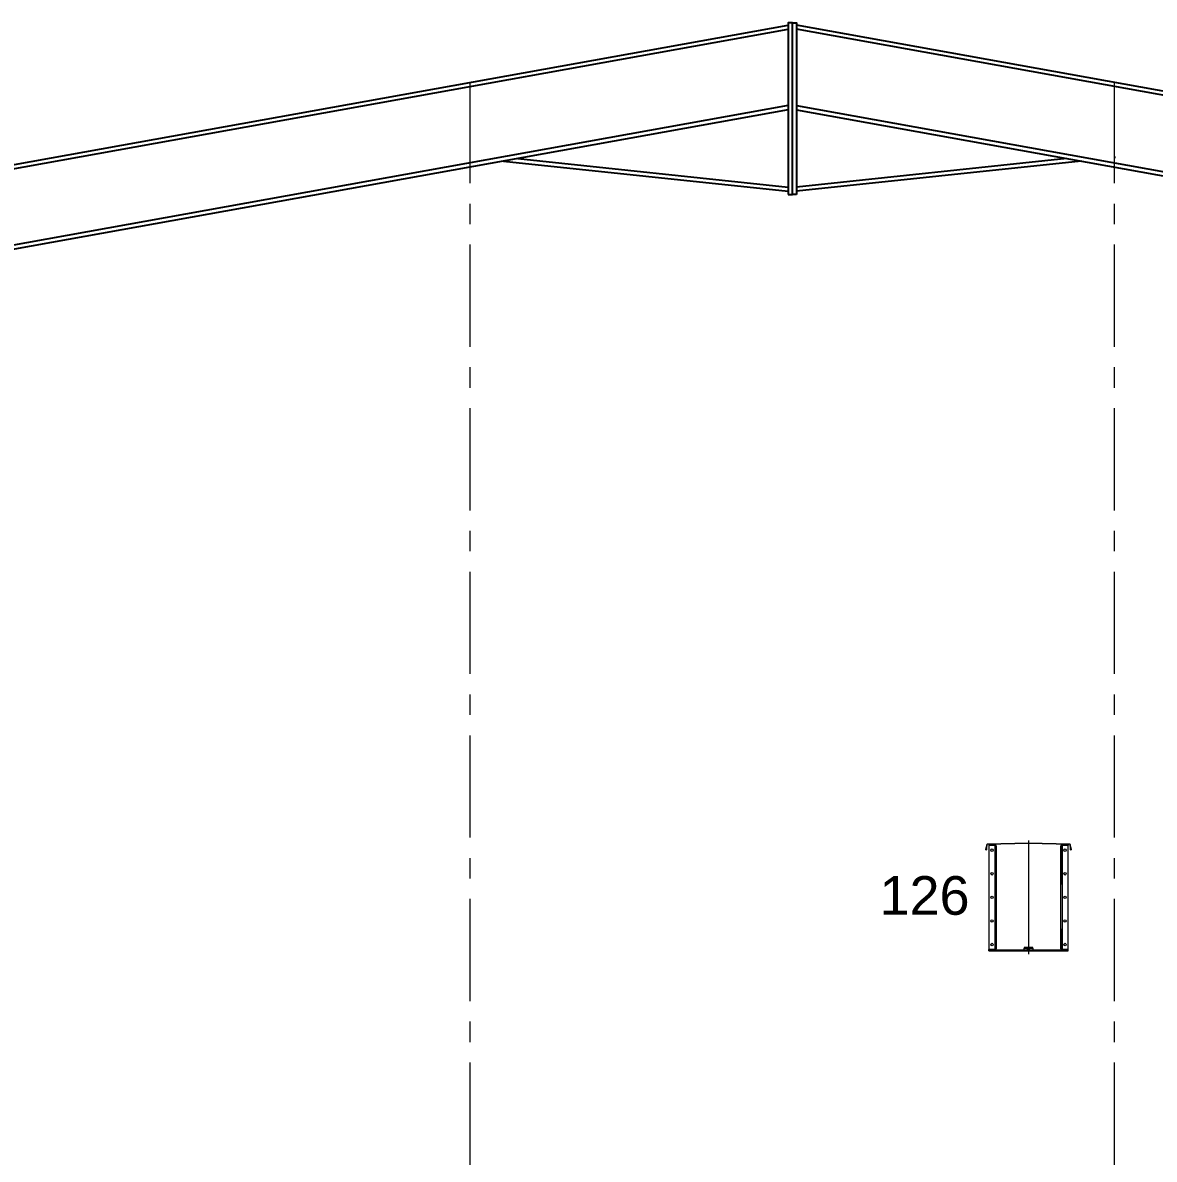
# Model space of a CAD drawing. Header units: millimetres. Extents: x 3220 to 226993, y 817 to 176024.
# Drawn here: x 99420 to 104690, y 105572 to 110866 of the extents above; entities that cross this region are included whole.
import ezdxf

# ---------------------------------------------------------------- set-up
doc = ezdxf.new("R2010")
doc.units = ezdxf.units.MM
doc.linetypes.add('AXES', pattern=[50.8, 31.75, -6.35, 6.35, -6.35])
doc.linetypes.add('DASHED', pattern=[15, 7, -8])
doc.layers.add('Axe', color=1, linetype='AXES', lineweight=9)
for name, color, linetype, lineweight, true_color in [('Mittellinie(DIN)', 7, 'Continuous', 25, 0x3f3f3f), ('Sichtbare Kanten(DIN)', 7, 'Continuous', 50, 0x3f3f3f), ('Sichtbare tangentiale Kanten(DIN)', 7, 'Continuous', 50, 0x3f3f3f), ('Verdeckte Kanten(DIN)', 7, 'DASHED', 35, 0x3f3f3f)]:
    doc.layers.add(name, color=color, linetype=linetype, lineweight=lineweight, true_color=true_color)
doc.layers.add('Repère', color=76, linetype='Continuous')
doc.styles.get("Standard").update_dxf_attribs({"font": 'arial.ttf'})

# ---------------------------------------------------------------- blocks, each defined once
blk = doc.blocks.new('section 6-5')
for points in [[(195, 32000), (7480, 33312.9)], [(14805, 32000), (7520, 33312.9)], [(189.7, 31980), (7480, 33293.7)], [(14810.3, 31980), (7520, 33293.7)], [(7480, 32937.8), (195, 31624.9)], [(7520, 32937.8), (14805, 31624.9)], [(7480, 32918.6), (195, 31605.7)], [(7520, 32918.6), (14805, 31605.7)], [(6154.5, 32679.7), (7480, 32538.6)], [(6221.1, 32691.7), (7480, 32557.8)], [(8778.9, 32691.7), (7520, 32557.8)], [(8845.5, 32679.7), (7520, 32538.6)], [(9004.9, 32696.7), (9000, 32696.1)]]:
    blk.add_lwpolyline(points)
for points in [[(7480, 32523.9), (7500, 32523.9), (7500, 33323.9), (7480, 33323.9)], [(7520, 32523.9), (7500, 32523.9), (7500, 33323.9), (7520, 33323.9)]]:
    blk.add_lwpolyline(points, close=True)
at = {"layer": 'Axe', "ltscale": 15}
for p, q in [((6000, -4000), (6000, 33046.2)), ((9000, -4000), (9000, 33046.2))]:
    blk.add_line(p, q, dxfattribs=at)
blk = doc.blocks.new('TKF 300 2000 R')
at = {"layer": 'Mittellinie(DIN)', "color": 1, "lineweight": 0, "ltscale": 23.990969}
blk.add_line((0, 514), (0, -15), dxfattribs=at)
at = {"layer": 'Sichtbare Kanten(DIN)', "color": 5, "lineweight": 0}
for p, q in [((-198.2, 471.1), (-197.3, 481.1)), ((-196.2, 493.3), (-197.3, 481.1)), ((-195.3, 480.9), (-196.2, 470.9)), ((-194.2, 493.2), (-195.3, 480.9)), ((-0.1, 502), (-192.3, 497)), ((-0.1, 500), (-192.3, 495)), ((-185, 495), (-156, 495)), ((-185, 495), (-185, 492)), ((-185, 492), (-156, 492)), ((-185, 491.9), (-156, 491.9)), ((-185, 491.9), (-185, 7.1)), ((-156, 495), (-156, 492)), ((-156, 491.9), (-156, 489)), ((-156, 489), (-150, 489)), ((-150, 489), (-150, 10)), ((192.3, 497), (0.1, 502)), ((192.3, 495), (0.1, 500)), ((156, 489), (150, 489)), ((150, 10), (150, 489)), ((156, 495), (185, 495)), ((156, 495), (156, 492)), ((156, 492), (185, 492)), ((156, 489), (156, 491.9)), ((156, 491.9), (185, 491.9)), ((185, 495), (185, 492)), ((185, 7.1), (185, 491.9)), ((195.3, 480.9), (194.2, 493.2)), ((196.2, 470.9), (195.3, 480.9)), ((197.3, 481.1), (196.2, 493.3)), ((197.3, 481.1), (198.2, 471.1)), ((-198.2, 471.1), (-196.2, 470.9)), ((196.2, 470.9), (198.2, 471.1)), ((-156, 7.1), (-185, 7.1)), ((-185, 7), (-156, 7)), ((-185, 4), (-185, 7)), ((-185, 4), (-156, 4)), ((185, 4), (-185, 4)), ((-185, 0), (-185, 4)), ((-156, 10), (-156, 7.1)), ((-156, 10), (-150, 10)), ((-156, 4), (-156, 7)), ((20, 16), (-20, 16)), ((-20, 16), (-20, 13.3)), ((-20, 13.3), (20, 13.3)), ((-20, 4), (-20, 13.3)), ((20, 4), (-20, 4)), ((20, 13.3), (20, 16)), ((20, 13.3), (20, 4)), ((156, 10), (150, 10)), ((156, 7.1), (156, 10)), ((185, 7.1), (156, 7.1)), ((156, 7), (185, 7)), ((156, 4), (156, 7)), ((156, 4), (185, 4)), ((185, 4), (185, 7)), ((185, 0), (185, 4)), ((-185, 0), (185, 0))]:
    blk.add_line(p, q, dxfattribs=at)
for centre in [(-170, 469.5), (170, 469.5), (-170, 359.5), (170, 359.5), (-170, 249.5), (170, 249.5), (-170, 139.5), (170, 139.5), (-170, 29.5), (170, 29.5)]:
    blk.add_circle(centre, 6, dxfattribs=at)
for centre, radius, start, end in [((-192.2, 493), 4, 91.5, 175), ((-192.2, 493), 2, 91.5, 175), ((-156, 489), 6, 0, 90), ((-156, 489), 3, 0, 90), ((0, 498), 4, 88.5, 91.5), ((0, 498), 2, 88.5, 91.5), ((156, 489), 6, 90, 180), ((156, 489), 3, 90, 180), ((192.2, 493), 4, 5, 88.5), ((192.2, 493), 2, 5, 88.5), ((-156, 10), 6, 270, 0), ((-156, 10), 3, 270, 0), ((156, 10), 6, 180, 270), ((156, 10), 3, 180, 270)]:
    blk.add_arc(centre, radius, start, end, dxfattribs=at)
at = {"layer": 'Sichtbare tangentiale Kanten(DIN)', "color": 5, "lineweight": 0}
for p, q in [((-195.3, 480.9), (-197.3, 481.1)), ((-194.2, 493.2), (-196.2, 493.3)), ((-192.3, 495), (-192.3, 497)), ((-156, 10), (-156, 489)), ((-0.1, 500), (-0.1, 502)), ((0.1, 500), (0.1, 502)), ((156, 489), (156, 10)), ((192.3, 495), (192.3, 497)), ((194.2, 493.2), (196.2, 493.3)), ((197.3, 481.1), (195.3, 480.9))]:
    blk.add_line(p, q, dxfattribs=at)
at = {"layer": 'Verdeckte Kanten(DIN)', "color": 5, "lineweight": 0, "ltscale": 0.571309}
for p, q in [((-176, 492), (-176, 495)), ((-164, 492), (-164, 495)), ((164, 492), (164, 495)), ((176, 492), (176, 495)), ((-150, 366), (-153, 366)), ((-150, 354), (-153, 354)), ((150, 366), (153, 366)), ((150, 354), (153, 354)), ((-176, 7), (-176, 4)), ((-164, 7), (-164, 4)), ((164, 7), (164, 4)), ((176, 7), (176, 4))]:
    blk.add_line(p, q, dxfattribs=at)
at = {"layer": 'Verdeckte Kanten(DIN)', "color": 5, "lineweight": 0, "ltscale": 0.38097}
for p, q in [((-175, 495.5), (-175, 497.5)), ((-165, 495.7), (-165, 497.7)), ((165, 495.7), (165, 497.7)), ((175, 495.5), (175, 497.5))]:
    blk.add_line(p, q, dxfattribs=at)
at = {"layer": 'Verdeckte Kanten(DIN)', "color": 5, "lineweight": 0, "ltscale": 25.748535}
for p, q in [((-153, 10), (-153, 489)), ((153, 489), (153, 10))]:
    blk.add_line(p, q, dxfattribs=at)
at = {"layer": 'Verdeckte Kanten(DIN)', "color": 5, "lineweight": 0, "ltscale": 0.761779}
for p, q in [((-175, 0), (-175, 4)), ((-165, 0), (-165, 4)), ((-5, 0), (-5, 4)), ((5, 0), (5, 4)), ((165, 0), (165, 4)), ((175, 0), (175, 4))]:
    blk.add_line(p, q, dxfattribs=at)
at = {"layer": 'Verdeckte Kanten(DIN)', "color": 5, "lineweight": 0, "ltscale": 1.104296}
for p, q in [((-4.5, 11.9), (-8.6, 16)), ((4.5, 11.9), (8.6, 16))]:
    blk.add_line(p, q, dxfattribs=at)
at = {"layer": 'Verdeckte Kanten(DIN)', "color": 5, "lineweight": 0, "ltscale": 2.692601}
blk.add_line((-4.5, 11.9), (4.5, 11.9), dxfattribs=at)
at = {"layer": 'Verdeckte Kanten(DIN)', "color": 5, "lineweight": 0, "ltscale": 1.50461}
for p, q in [((-4.5, 4), (-4.5, 11.9)), ((4.5, 4), (4.5, 11.9))]:
    blk.add_line(p, q, dxfattribs=at)
blk = doc.blocks.new('102 g')
blk.add_blockref('TKF 300 2000 R', (0, 0))
blk = doc.blocks.new('126 gaine')
blk.add_blockref('102 g', (0, 0))

msp = doc.modelspace()

# ---------------------------------------------------------------- block references
for name, p in [('section 6-5', (95504.1, 77542.4)), ('126 gaine', (104104.1, 106542.4))]:
    msp.add_blockref(name, p)

# ---------------------------------------------------------------- texts
at = {"layer": 'Repère', "insert": (103410, 106890.7), "char_height": 180, "attachment_point": 1}
msp.add_mtext_dynamic_manual_height_columns('126', width=631.382, gutter_width=12.5, heights=[0], dxfattribs=at)

doc.saveas('drawing.dxf')
